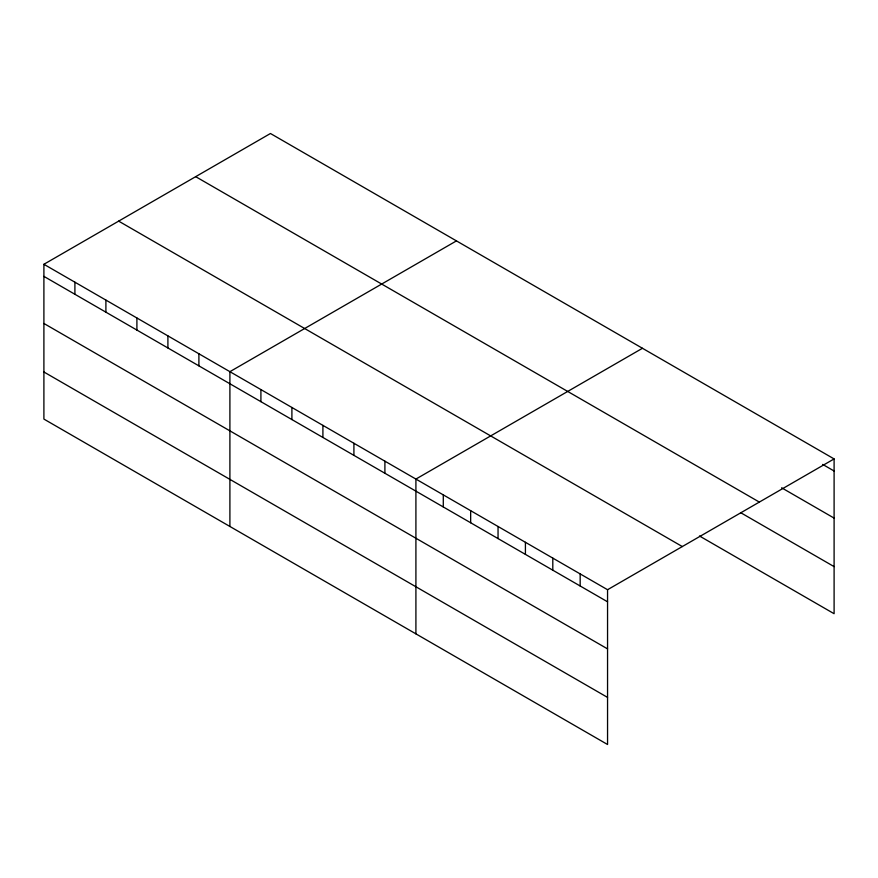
<?xml version="1.0" encoding="UTF-8"?>
<svg xmlns="http://www.w3.org/2000/svg" width="878" height="878" viewBox="0 0 878 878"><rect width="100%" height="100%" fill="white"/><g stroke="black" fill="none" stroke-linecap="round" stroke-linejoin="round"><path stroke-width="1.32" d="M43.9 264.289L607.554 589.72L607.554 744.5L43.9 419.08L43.9 264.289L270.446 133.5L834.1 458.92L834.1 613.711L699.492 535.997M456.45 240.89L229.904 371.679L229.904 526.471M642.455 348.281L415.909 479.07L415.909 633.861M607.554 589.72L834.1 458.92M822.697 464.418L834.1 471.003M781.629 487.795L834.1 518.097M195.684 176.665L759.338 502.084M740.56 512.609L834.1 566.617M118.662 221.135L682.316 546.555M43.9 276.372L607.554 601.803M43.9 323.466L607.554 648.886M43.9 371.987L607.554 697.406M580.171 573.905L580.171 585.988M552.8 558.101L552.8 570.184M525.417 542.297L525.417 554.38M498.046 526.493L498.046 538.576M470.663 510.689L470.663 522.772M443.291 494.874L443.291 506.957M384.904 461.169L384.904 473.253M353.911 443.28L353.911 455.364M322.906 425.38L322.906 437.464M291.902 407.48L291.902 419.563M260.909 389.58L260.909 401.663M198.9 353.79L198.9 365.863M167.907 335.89L167.907 347.973M136.902 317.99L136.902 330.073M105.898 300.089L105.898 312.173M74.904 282.189L74.904 294.273"/></g></svg>
